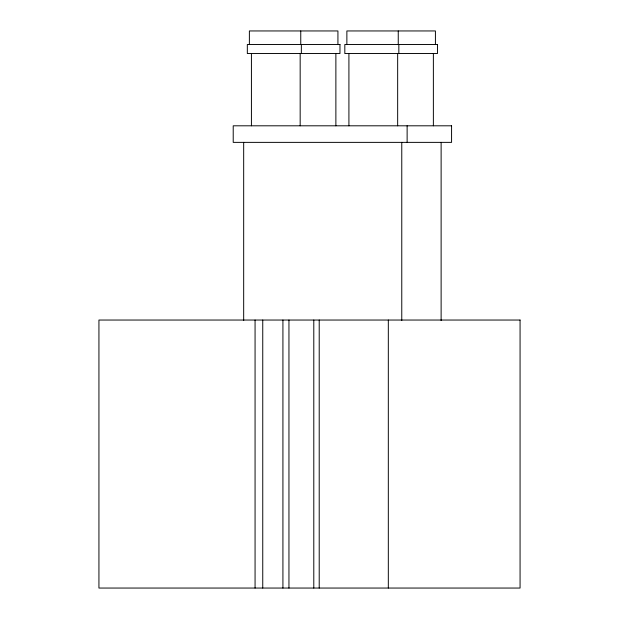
<?xml version="1.0" encoding="UTF-8"?>
<svg xmlns="http://www.w3.org/2000/svg" width="619" height="619" viewBox="0 0 619 619"><rect width="100%" height="100%" fill="white"/><g stroke="black" fill="none" stroke-linecap="round" stroke-linejoin="round"><path stroke-width="0.93" d="M441.123 142.37L441.123 320.526M435.42 44.498L435.42 30.95L346.872 30.95L346.872 44.498M433.37 53.536L433.37 125.804M407.124 125.804L407.124 142.37M401.77 142.37L401.77 320.526M398.845 44.498L398.845 53.536M398.249 30.95L398.249 44.498M397.661 53.536L397.661 125.804M388.322 320.038L388.322 588.05M348.915 53.536L348.915 125.804M337.928 44.498L337.928 30.95L249.38 30.95L249.38 44.498M335.877 53.536L335.877 125.804M319.211 320.038L319.211 588.05M313.794 320.038L313.794 588.05M301.352 44.498L301.352 53.536M300.757 30.95L300.757 44.498M300.169 53.536L300.169 125.804M288.949 320.038L288.949 588.05M282.922 320.038L282.922 588.05M262.75 320.038L262.75 588.05M255.067 320.038L255.067 588.05M251.422 53.536L251.422 125.804M243.677 142.37L243.677 320.526M339.97 44.498L247.329 44.498L247.329 53.536L339.97 53.536L339.97 44.498M437.463 44.498L344.822 44.498L344.822 53.536L437.463 53.536L437.463 44.498M451.576 125.804L233.216 125.804L233.216 142.37L451.576 142.37L451.576 125.804M520.068 320.038L98.932 320.038L98.932 588.05L520.068 588.05L520.068 320.038"/></g></svg>
